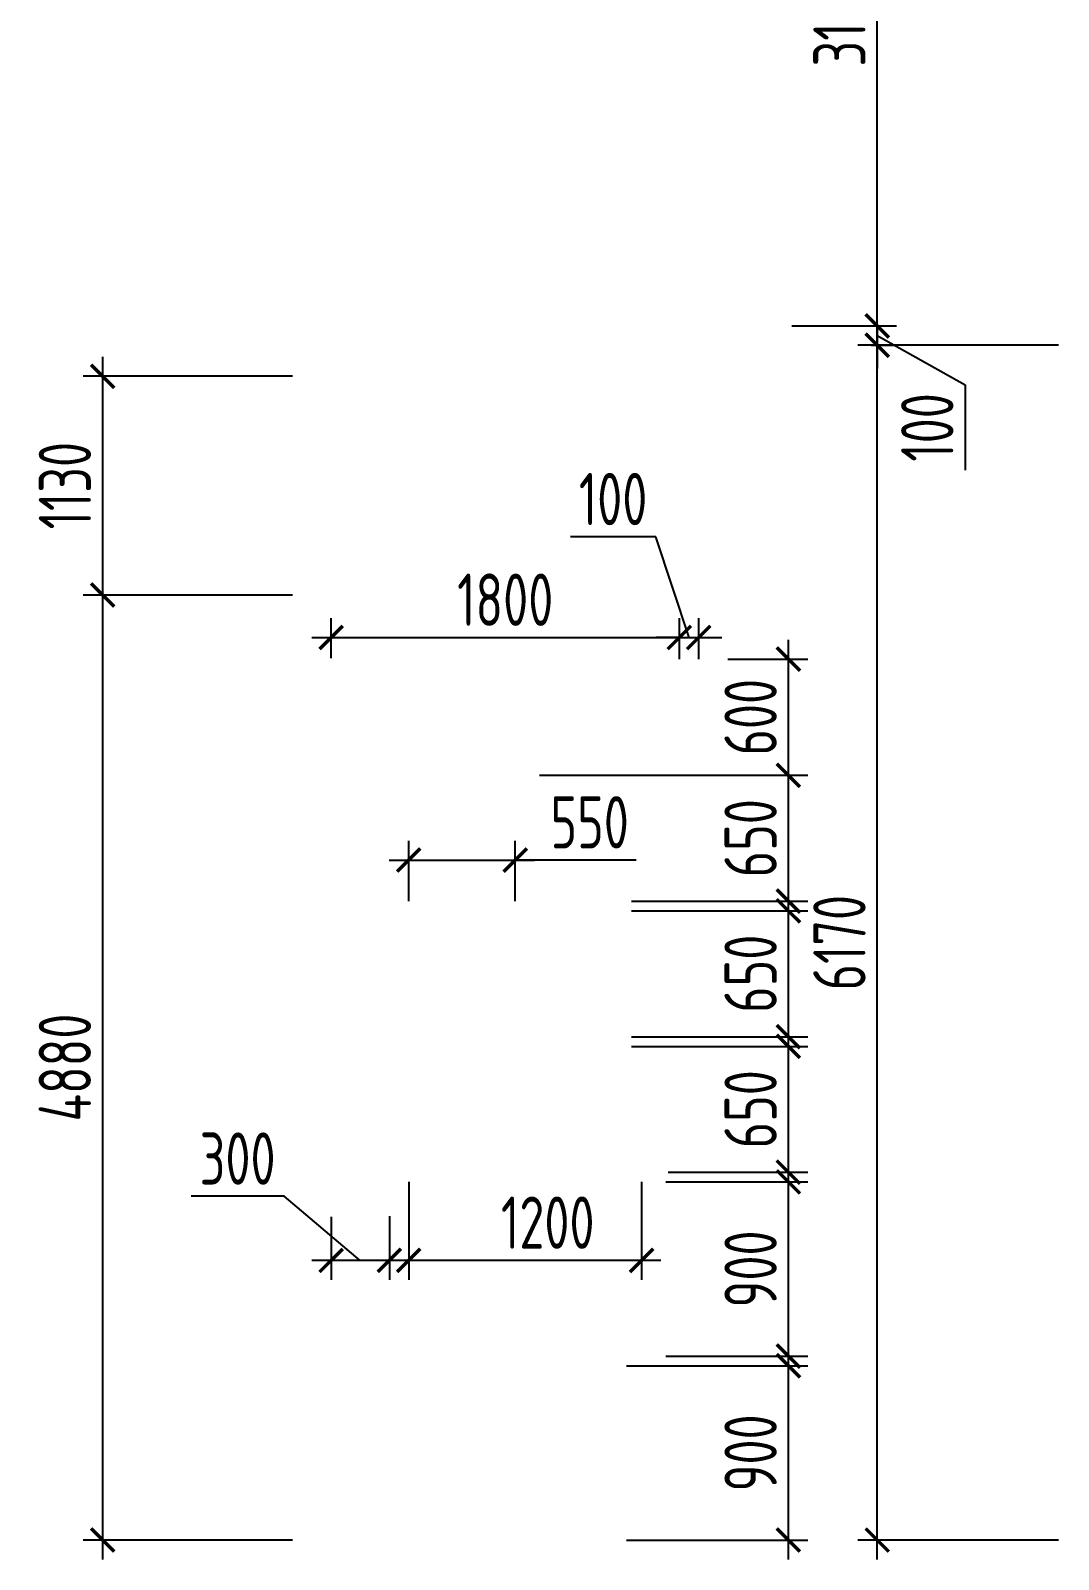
# Model space of a CAD drawing. Header units: millimetres. Extents: x -350007 to 536090, y -888 to 198380.
# Drawn here: x 73686 to 78992, y 61556 to 69452 of the extents above; entities that cross this region are included whole.
import ezdxf

# ---------------------------------------------------------------- set-up
doc = ezdxf.new("R2010")
doc.units = ezdxf.units.MM
doc.layers.add('АР_Размеры нов.', color=15, linetype='Continuous', lineweight=0)
doc.styles.add('ISOCPEUR', font='isocpeur.ttf', dxfattribs={"width": 0.7})
doc.dimstyles.new('R_100', dxfattribs={"dimtxt": 270, "dimasz": 120, "dimexe": 100, "dimexo": 0, "dimgap": 60, "dimtad": 1, "dimdec": 0, "dimrnd": 5, "dimzin": 0, "dimdsep": 46, "dimtxsty": 'ISOCPEUR', "dimblk": 'ARCHTICK', "dimcen": 0, "dimdle": 100, "dimclrd": 256, "dimclre": 256, "dimclrt": 256, "dimadec": 0, "dimazin": 0, "dimtfac": 2, "dimtdec": 0, "dimtofl": 0, "dimtmove": 1, "dimatfit": 3, "dimfxl": 1, "dimtvp": 3, "dimtolj": 1, "dimtzin": 0, "dimarcsym": 0})

# ---------------------------------------------------------------- blocks, each defined once
blk = doc.blocks.new('_ArchTick')
at = {"color": 0, "linetype": 'ByBlock', "const_width": 0.15}
blk.add_lwpolyline([(-0.5, -0.5), (0.5, 0.5)], dxfattribs=at)
blk = doc.blocks.new('*D1963')
at = {"layer": 'Defpoints', "color": 0, "ltscale": 500, "transparency": 16777216}
for p in [(78056.9, 71095.7), (78192, 71095.7), (77615.6, 67926.8)]:
    blk.add_point(p, dxfattribs=at)
at = {"layer": 'АР_Размеры нов.', "lineweight": -2, "ltscale": 500, "transparency": 16777216}
for p, q in [((78056.9, 67826.8), (78056.9, 71195.7)), ((78192, 71095.7), (77956.9, 71095.7)), ((77615.6, 67926.8), (78156.9, 67926.8))]:
    blk.add_line(p, q, dxfattribs=at)
at = {"layer": 'АР_Размеры нов.', "lineweight": -2, "ltscale": 500, "transparency": 16777216, "xscale": 120, "yscale": 120, "zscale": 120}
for p, rotation in [((78056.9, 71095.7), 90), ((78056.9, 67926.8), 270)]:
    blk.add_blockref('_ArchTick', p, dxfattribs=dict(at, rotation=rotation))
at = {"layer": 'АР_Размеры нов.', "lineweight": 13, "ltscale": 500, "transparency": 16777216, "insert": (77861.9, 69511.3), "char_height": 270, "attachment_point": 5, "rotation": 90, "style": 'ISOCPEUR'}
blk.add_mtext('\\A1;3170', dxfattribs=at)
blk = doc.blocks.new('*D1991')
at = {"layer": 'Defpoints', "color": 0, "ltscale": 500, "transparency": 16777216}
for p in [(76762, 62555.7), (77598.2, 62555.7), (76762.1, 61655.7)]:
    blk.add_point(p, dxfattribs=at)
at = {"layer": 'АР_Размеры нов.', "lineweight": -2, "ltscale": 500, "transparency": 16777216}
for p, q in [((77598.2, 61555.7), (77598.2, 62655.7)), ((76762, 62555.7), (77698.2, 62555.7)), ((76762.1, 61655.7), (77698.2, 61655.7))]:
    blk.add_line(p, q, dxfattribs=at)
at = {"layer": 'АР_Размеры нов.', "lineweight": -2, "ltscale": 500, "transparency": 16777216, "xscale": 120, "yscale": 120, "zscale": 120}
for p, rotation in [((77598.2, 62555.7), 90), ((77598.2, 61655.7), 270)]:
    blk.add_blockref('_ArchTick', p, dxfattribs=dict(at, rotation=rotation))
at = {"layer": 'АР_Размеры нов.', "lineweight": 13, "ltscale": 500, "transparency": 16777216, "insert": (77403.2, 62105.7), "char_height": 270, "attachment_point": 5, "rotation": 90, "style": 'ISOCPEUR'}
blk.add_mtext('\\A1;900', dxfattribs=at)
blk = doc.blocks.new('*D1992')
at = {"layer": 'Defpoints', "color": 0, "ltscale": 500, "transparency": 16777216}
for p in [(76965.8, 63505.7), (77598.2, 63505.7), (76965.9, 62605.7)]:
    blk.add_point(p, dxfattribs=at)
at = {"layer": 'АР_Размеры нов.', "lineweight": -2, "ltscale": 500, "transparency": 16777216}
for p, q in [((77598.2, 62505.7), (77598.2, 63605.7)), ((76965.8, 63505.7), (77698.2, 63505.7)), ((76965.9, 62605.7), (77698.2, 62605.7))]:
    blk.add_line(p, q, dxfattribs=at)
at = {"layer": 'АР_Размеры нов.', "lineweight": -2, "ltscale": 500, "transparency": 16777216, "xscale": 120, "yscale": 120, "zscale": 120}
for p, rotation in [((77598.2, 63505.7), 90), ((77598.2, 62605.7), 270)]:
    blk.add_blockref('_ArchTick', p, dxfattribs=dict(at, rotation=rotation))
at = {"layer": 'АР_Размеры нов.', "lineweight": 13, "ltscale": 500, "transparency": 16777216, "insert": (77403.2, 63055.7), "char_height": 270, "attachment_point": 5, "rotation": 90, "style": 'ISOCPEUR'}
blk.add_mtext('\\A1;900', dxfattribs=at)
blk = doc.blocks.new('*D1993')
at = {"layer": 'Defpoints', "color": 0, "ltscale": 500, "transparency": 16777216}
for p in [(75638.1, 63505.6), (76840.1, 63505.7), (75638.1, 63100.1)]:
    blk.add_point(p, dxfattribs=at)
at = {"layer": 'АР_Размеры нов.', "lineweight": -2, "ltscale": 500, "transparency": 16777216}
for p, q in [((75638.1, 63505.6), (75638.1, 63000.1)), ((76840.1, 63505.7), (76840.1, 63000.1)), ((76940.1, 63100.1), (75538.1, 63100.1))]:
    blk.add_line(p, q, dxfattribs=at)
at = {"layer": 'АР_Размеры нов.', "lineweight": -2, "ltscale": 500, "transparency": 16777216, "xscale": 120, "yscale": 120, "zscale": 120, "rotation": 180}
blk.add_blockref('_ArchTick', (75638.1, 63100.1), dxfattribs=at)
at = {"layer": 'АР_Размеры нов.', "lineweight": -2, "ltscale": 500, "transparency": 16777216, "xscale": 120, "yscale": 120, "zscale": 120}
blk.add_blockref('_ArchTick', (76840.1, 63100.1), dxfattribs=at)
at = {"layer": 'АР_Размеры нов.', "lineweight": 13, "ltscale": 500, "transparency": 16777216, "insert": (76356, 63295.1), "char_height": 270, "attachment_point": 5, "style": 'ISOCPEUR'}
blk.add_mtext('\\A1;1200', dxfattribs=at)
blk = doc.blocks.new('*D1994')
at = {"layer": 'Defpoints', "color": 0, "ltscale": 500, "transparency": 16777216}
for p in [(75237.5, 63325.4), (75538.1, 63328), (75237.5, 63100.1)]:
    blk.add_point(p, dxfattribs=at)
at = {"layer": 'АР_Размеры нов.', "lineweight": -2, "ltscale": 500, "transparency": 16777216}
for p, q in [((74994.3, 63431.1), (74515.2, 63431.1)), ((75387.8, 63100.1), (74994.3, 63431.1)), ((75237.5, 63325.4), (75237.5, 63000.1)), ((75538.1, 63328), (75538.1, 63000.1)), ((75638.1, 63100.1), (75137.5, 63100.1))]:
    blk.add_line(p, q, dxfattribs=at)
at = {"layer": 'АР_Размеры нов.', "lineweight": -2, "ltscale": 500, "transparency": 16777216, "xscale": 120, "yscale": 120, "zscale": 120, "rotation": 180}
blk.add_blockref('_ArchTick', (75237.5, 63100.1), dxfattribs=at)
at = {"layer": 'АР_Размеры нов.', "lineweight": -2, "ltscale": 500, "transparency": 16777216, "xscale": 120, "yscale": 120, "zscale": 120}
blk.add_blockref('_ArchTick', (75538.1, 63100.1), dxfattribs=at)
at = {"layer": 'АР_Размеры нов.', "lineweight": 13, "ltscale": 500, "transparency": 16777216, "insert": (74754.7, 63626.1), "char_height": 270, "attachment_point": 5, "style": 'ISOCPEUR'}
blk.add_mtext('\\A1;300', dxfattribs=at)
blk = doc.blocks.new('*D1995')
at = {"layer": 'Defpoints', "color": 0, "ltscale": 500, "transparency": 16777216}
for p in [(77286, 66205.7), (77598.2, 66205.7), (76314.1, 65605.7)]:
    blk.add_point(p, dxfattribs=at)
at = {"layer": 'АР_Размеры нов.', "lineweight": -2, "ltscale": 500, "transparency": 16777216}
for p, q in [((77598.2, 65505.7), (77598.2, 66305.7)), ((77286, 66205.7), (77698.2, 66205.7)), ((76314.1, 65605.7), (77698.2, 65605.7))]:
    blk.add_line(p, q, dxfattribs=at)
at = {"layer": 'АР_Размеры нов.', "lineweight": -2, "ltscale": 500, "transparency": 16777216, "xscale": 120, "yscale": 120, "zscale": 120}
for p, rotation in [((77598.2, 66205.7), 90), ((77598.2, 65605.7), 270)]:
    blk.add_blockref('_ArchTick', p, dxfattribs=dict(at, rotation=rotation))
at = {"layer": 'АР_Размеры нов.', "lineweight": 13, "ltscale": 500, "transparency": 16777216, "insert": (77403.2, 65905.7), "char_height": 270, "attachment_point": 5, "rotation": 90, "style": 'ISOCPEUR'}
blk.add_mtext('\\A1;600', dxfattribs=at)
blk = doc.blocks.new('*D1996')
at = {"layer": 'Defpoints', "color": 0, "ltscale": 500, "transparency": 16777216}
for p in [(77035.3, 66317.5), (75237.5, 66211.1), (77035.3, 66205.7)]:
    blk.add_point(p, dxfattribs=at)
at = {"layer": 'АР_Размеры нов.', "lineweight": -2, "ltscale": 500, "transparency": 16777216}
for p, q in [((75237.5, 66211.1), (75237.5, 66417.5)), ((77035.3, 66205.7), (77035.3, 66417.5)), ((75137.5, 66317.5), (77135.3, 66317.5))]:
    blk.add_line(p, q, dxfattribs=at)
at = {"layer": 'АР_Размеры нов.', "lineweight": -2, "ltscale": 500, "transparency": 16777216, "xscale": 120, "yscale": 120, "zscale": 120, "rotation": 180}
blk.add_blockref('_ArchTick', (75237.5, 66317.5), dxfattribs=at)
at = {"layer": 'АР_Размеры нов.', "lineweight": -2, "ltscale": 500, "transparency": 16777216, "xscale": 120, "yscale": 120, "zscale": 120}
blk.add_blockref('_ArchTick', (77035.3, 66317.5), dxfattribs=at)
at = {"layer": 'АР_Размеры нов.', "lineweight": 13, "ltscale": 500, "transparency": 16777216, "insert": (76136.4, 66512.5), "char_height": 270, "attachment_point": 5, "style": 'ISOCPEUR'}
blk.add_mtext('\\A1;1800', dxfattribs=at)
blk = doc.blocks.new('*D1997')
at = {"layer": 'Defpoints', "color": 0, "ltscale": 500, "transparency": 16777216}
for p in [(77135.3, 66317.5), (77035.3, 66205.7), (77135.3, 66205.7)]:
    blk.add_point(p, dxfattribs=at)
at = {"layer": 'АР_Размеры нов.', "lineweight": -2, "ltscale": 500, "transparency": 16777216}
for p, q in [((76914, 66837.5), (76472.7, 66837.5)), ((77085.3, 66317.5), (76914, 66837.5)), ((77035.3, 66205.7), (77035.3, 66417.5)), ((77135.3, 66205.7), (77135.3, 66417.5)), ((77035.3, 66317.5), (76915.3, 66317.5)), ((77035.3, 66317.5), (77135.3, 66317.5)), ((77135.3, 66317.5), (77255.3, 66317.5))]:
    blk.add_line(p, q, dxfattribs=at)
at = {"layer": 'АР_Размеры нов.', "lineweight": -2, "ltscale": 500, "transparency": 16777216, "xscale": 120, "yscale": 120, "zscale": 120}
blk.add_blockref('_ArchTick', (77035.3, 66317.5), dxfattribs=at)
at = {"layer": 'АР_Размеры нов.', "lineweight": -2, "ltscale": 500, "transparency": 16777216, "xscale": 120, "yscale": 120, "zscale": 120, "rotation": 180}
blk.add_blockref('_ArchTick', (77135.3, 66317.5), dxfattribs=at)
at = {"layer": 'АР_Размеры нов.', "lineweight": 13, "ltscale": 500, "transparency": 16777216, "insert": (76693.4, 67032.5), "char_height": 270, "attachment_point": 5, "style": 'ISOCPEUR'}
blk.add_mtext('\\A1;100', dxfattribs=at)
blk = doc.blocks.new('*D2080')
at = {"layer": 'Defpoints', "color": 0, "ltscale": 500, "transparency": 16777216}
for p in [(77911.2, 67926.8), (78025.6, 67826.8), (78056.9, 67826.8)]:
    blk.add_point(p, dxfattribs=at)
at = {"layer": 'АР_Размеры нов.', "lineweight": -2, "ltscale": 500, "transparency": 16777216}
for p, q in [((78056.9, 67926.8), (78056.9, 68046.8)), ((77911.2, 67926.8), (78156.9, 67926.8)), ((78056.9, 67926.8), (78056.9, 67826.8)), ((78056.9, 67876.8), (78510.3, 67623.3)), ((78025.6, 67826.8), (78156.9, 67826.8)), ((78056.9, 67826.8), (78056.9, 67706.8)), ((78510.3, 67623.3), (78510.3, 67182))]:
    blk.add_line(p, q, dxfattribs=at)
at = {"layer": 'АР_Размеры нов.', "lineweight": -2, "ltscale": 500, "transparency": 16777216, "xscale": 120, "yscale": 120, "zscale": 120}
for p, rotation in [((78056.9, 67926.8), 270), ((78056.9, 67826.8), 90)]:
    blk.add_blockref('_ArchTick', p, dxfattribs=dict(at, rotation=rotation))
at = {"layer": 'АР_Размеры нов.', "lineweight": 13, "ltscale": 500, "transparency": 16777216, "insert": (78315.3, 67402.6), "char_height": 270, "attachment_point": 5, "rotation": 90, "style": 'ISOCPEUR'}
blk.add_mtext('\\A1;100', dxfattribs=at)
blk = doc.blocks.new('*D2081')
at = {"layer": 'Defpoints', "color": 0, "ltscale": 500, "transparency": 16777216}
for p in [(76787.7, 64205.6), (77598.2, 64205.6), (76978.3, 63555.7)]:
    blk.add_point(p, dxfattribs=at)
at = {"layer": 'АР_Размеры нов.', "lineweight": -2, "ltscale": 500, "transparency": 16777216}
for p, q in [((77598.2, 63455.7), (77598.2, 64305.6)), ((76787.7, 64205.6), (77698.2, 64205.6)), ((76978.3, 63555.7), (77698.2, 63555.7))]:
    blk.add_line(p, q, dxfattribs=at)
at = {"layer": 'АР_Размеры нов.', "lineweight": -2, "ltscale": 500, "transparency": 16777216, "xscale": 120, "yscale": 120, "zscale": 120}
for p, rotation in [((77598.2, 64205.6), 90), ((77598.2, 63555.7), 270)]:
    blk.add_blockref('_ArchTick', p, dxfattribs=dict(at, rotation=rotation))
at = {"layer": 'АР_Размеры нов.', "lineweight": 13, "ltscale": 500, "transparency": 16777216, "insert": (77403.2, 63880.7), "char_height": 270, "attachment_point": 5, "rotation": 90, "style": 'ISOCPEUR'}
blk.add_mtext('\\A1;650', dxfattribs=at)
blk = doc.blocks.new('*D2082')
at = {"layer": 'Defpoints', "color": 0, "ltscale": 500, "transparency": 16777216}
for p in [(76787.8, 64905.7), (77598.2, 64905.7), (76787.7, 64255.6)]:
    blk.add_point(p, dxfattribs=at)
at = {"layer": 'АР_Размеры нов.', "lineweight": -2, "ltscale": 500, "transparency": 16777216}
for p, q in [((77598.2, 64155.6), (77598.2, 65005.7)), ((76787.8, 64905.7), (77698.2, 64905.7)), ((76787.7, 64255.6), (77698.2, 64255.6))]:
    blk.add_line(p, q, dxfattribs=at)
at = {"layer": 'АР_Размеры нов.', "lineweight": -2, "ltscale": 500, "transparency": 16777216, "xscale": 120, "yscale": 120, "zscale": 120}
for p, rotation in [((77598.2, 64905.7), 90), ((77598.2, 64255.6), 270)]:
    blk.add_blockref('_ArchTick', p, dxfattribs=dict(at, rotation=rotation))
at = {"layer": 'АР_Размеры нов.', "lineweight": 13, "ltscale": 500, "transparency": 16777216, "insert": (77403.2, 64580.6), "char_height": 270, "attachment_point": 5, "rotation": 90, "style": 'ISOCPEUR'}
blk.add_mtext('\\A1;650', dxfattribs=at)
blk = doc.blocks.new('*D2083')
at = {"layer": 'Defpoints', "color": 0, "ltscale": 500, "transparency": 16777216}
for p in [(77278.4, 65605.7), (77598.2, 65605.7), (76787.6, 64955.7)]:
    blk.add_point(p, dxfattribs=at)
at = {"layer": 'АР_Размеры нов.', "lineweight": -2, "ltscale": 500, "transparency": 16777216}
for p, q in [((77598.2, 64855.7), (77598.2, 65705.7)), ((77278.4, 65605.7), (77698.2, 65605.7)), ((76787.6, 64955.7), (77698.2, 64955.7))]:
    blk.add_line(p, q, dxfattribs=at)
at = {"layer": 'АР_Размеры нов.', "lineweight": -2, "ltscale": 500, "transparency": 16777216, "xscale": 120, "yscale": 120, "zscale": 120}
for p, rotation in [((77598.2, 65605.7), 90), ((77598.2, 64955.7), 270)]:
    blk.add_blockref('_ArchTick', p, dxfattribs=dict(at, rotation=rotation))
at = {"layer": 'АР_Размеры нов.', "lineweight": 13, "ltscale": 500, "transparency": 16777216, "insert": (77403.2, 65280.7), "char_height": 270, "attachment_point": 5, "rotation": 90, "style": 'ISOCPEUR'}
blk.add_mtext('\\A1;650', dxfattribs=at)
blk = doc.blocks.new('*D2084')
at = {"layer": 'Defpoints', "color": 0, "ltscale": 500, "transparency": 16777216}
for p in [(76188.3, 65167.9), (75637.9, 64955.8), (76188.3, 64955.7)]:
    blk.add_point(p, dxfattribs=at)
at = {"layer": 'АР_Размеры нов.', "lineweight": -2, "ltscale": 500, "transparency": 16777216}
for p, q in [((75637.9, 64955.8), (75637.9, 65267.9)), ((76188.3, 64955.7), (76188.3, 65267.9)), ((75537.9, 65167.9), (76288.3, 65167.9)), ((76812, 65167.9), (76188.3, 65167.9))]:
    blk.add_line(p, q, dxfattribs=at)
at = {"layer": 'АР_Размеры нов.', "lineweight": -2, "ltscale": 500, "transparency": 16777216, "xscale": 120, "yscale": 120, "zscale": 120, "rotation": 180}
blk.add_blockref('_ArchTick', (75637.9, 65167.9), dxfattribs=at)
at = {"layer": 'АР_Размеры нов.', "lineweight": -2, "ltscale": 500, "transparency": 16777216, "xscale": 120, "yscale": 120, "zscale": 120}
blk.add_blockref('_ArchTick', (76188.3, 65167.9), dxfattribs=at)
at = {"layer": 'АР_Размеры нов.', "lineweight": 13, "ltscale": 500, "transparency": 16777216, "insert": (76572.4, 65362.9), "char_height": 270, "attachment_point": 5, "style": 'ISOCPEUR'}
blk.add_mtext('\\A1;550', dxfattribs=at)
blk = doc.blocks.new('*D2184')
at = {"layer": 'Defpoints', "color": 0, "ltscale": 500, "transparency": 16777216}
for p in [(74058, 66536.8), (75037.5, 66536.8), (75037.5, 61655.7)]:
    blk.add_point(p, dxfattribs=at)
at = {"layer": 'АР_Размеры нов.', "lineweight": -2, "ltscale": 500, "transparency": 16777216}
for p, q in [((74058, 61555.7), (74058, 66636.8)), ((75037.5, 66536.8), (73958, 66536.8)), ((75037.5, 61655.7), (73958, 61655.7))]:
    blk.add_line(p, q, dxfattribs=at)
at = {"layer": 'АР_Размеры нов.', "lineweight": -2, "ltscale": 500, "transparency": 16777216, "xscale": 120, "yscale": 120, "zscale": 120}
for p, rotation in [((74058, 66536.8), 90), ((74058, 61655.7), 270)]:
    blk.add_blockref('_ArchTick', p, dxfattribs=dict(at, rotation=rotation))
at = {"layer": 'АР_Размеры нов.', "lineweight": 13, "ltscale": 500, "transparency": 16777216, "insert": (73863, 64096.2), "char_height": 270, "attachment_point": 5, "rotation": 90, "style": 'ISOCPEUR'}
blk.add_mtext('\\A1;4880', dxfattribs=at)
blk = doc.blocks.new('*D2185')
at = {"layer": 'Defpoints', "color": 0, "ltscale": 500, "transparency": 16777216}
for p in [(74058, 67666.8), (75037.5, 67666.8), (75037.5, 66536.8)]:
    blk.add_point(p, dxfattribs=at)
at = {"layer": 'АР_Размеры нов.', "lineweight": -2, "ltscale": 500, "transparency": 16777216}
for p, q in [((74058, 66436.8), (74058, 67766.8)), ((75037.5, 67666.8), (73958, 67666.8)), ((75037.5, 66536.8), (73958, 66536.8))]:
    blk.add_line(p, q, dxfattribs=at)
at = {"layer": 'АР_Размеры нов.', "lineweight": -2, "ltscale": 500, "transparency": 16777216, "xscale": 120, "yscale": 120, "zscale": 120}
for p, rotation in [((74058, 67666.8), 90), ((74058, 66536.8), 270)]:
    blk.add_blockref('_ArchTick', p, dxfattribs=dict(at, rotation=rotation))
at = {"layer": 'АР_Размеры нов.', "lineweight": 13, "ltscale": 500, "transparency": 16777216, "insert": (73863, 67101.8), "char_height": 270, "attachment_point": 5, "rotation": 90, "style": 'ISOCPEUR'}
blk.add_mtext('\\A1;1130', dxfattribs=at)
blk = doc.blocks.new('*D2186')
at = {"layer": 'Defpoints', "color": 0, "ltscale": 500, "transparency": 16777216}
for p in [(78056.9, 67826.8), (78992.5, 67826.8), (78992.5, 61655.7)]:
    blk.add_point(p, dxfattribs=at)
at = {"layer": 'АР_Размеры нов.', "lineweight": -2, "ltscale": 500, "transparency": 16777216}
for p, q in [((78056.9, 61555.7), (78056.9, 67926.8)), ((78992.5, 67826.8), (77956.9, 67826.8)), ((78992.5, 61655.7), (77956.9, 61655.7))]:
    blk.add_line(p, q, dxfattribs=at)
at = {"layer": 'АР_Размеры нов.', "lineweight": -2, "ltscale": 500, "transparency": 16777216, "xscale": 120, "yscale": 120, "zscale": 120}
for p, rotation in [((78056.9, 67826.8), 90), ((78056.9, 61655.7), 270)]:
    blk.add_blockref('_ArchTick', p, dxfattribs=dict(at, rotation=rotation))
at = {"layer": 'АР_Размеры нов.', "lineweight": 13, "ltscale": 500, "transparency": 16777216, "insert": (77861.9, 64741.2), "char_height": 270, "attachment_point": 5, "rotation": 90, "style": 'ISOCPEUR'}
blk.add_mtext('\\A1;6170', dxfattribs=at)

msp = doc.modelspace()

# ---------------------------------------------------------------- dimensions: what is measured, and where the dimension line sits
at = {"layer": 'АР_Размеры нов.', "lineweight": 13, "ltscale": 500}
for base, p1, p2, picture, middle in [((78056.9, 71095.7), (77615.6, 67926.8), (78192, 71095.7), '*D1963', (77861.9, 69511.3)), ((78056.9, 67826.8), (78992.5, 61655.7), (78992.5, 67826.8), '*D2186', (77861.9, 64741.2)), ((74058, 67666.8), (75037.5, 66536.8), (75037.5, 67666.8), '*D2185', (73863, 67101.8)), ((74058, 66536.8), (75037.5, 61655.7), (75037.5, 66536.8), '*D2184', (73863, 64096.2)), ((77598.2, 66205.7), (76314.1, 65605.7), (77286, 66205.7), '*D1995', (77403.2, 65905.7)), ((77598.2, 65605.7), (76787.6, 64955.7), (77278.4, 65605.7), '*D2083', (77403.2, 65280.7)), ((77598.2, 64905.7), (76787.7, 64255.6), (76787.8, 64905.7), '*D2082', (77403.2, 64580.6)), ((77598.2, 64205.6), (76978.3, 63555.7), (76787.7, 64205.6), '*D2081', (77403.2, 63880.7)), ((77598.2, 63505.7), (76965.9, 62605.7), (76965.8, 63505.7), '*D1992', (77403.2, 63055.7)), ((77598.2, 62555.7), (76762.1, 61655.7), (76762, 62555.7), '*D1991', (77403.2, 62105.7))]:
    dim = msp.add_linear_dim(base=base, p1=p1, p2=p2, angle=90, dimstyle='R_100', override={"dimpost": '\\X'}, dxfattribs=at)
    dim.commit()
    dim.dimension.update_dxf_attribs({"geometry": picture, "text_midpoint": middle})
dim = msp.add_linear_dim(base=(78056.9, 67826.8), p1=(77911.2, 67926.8), p2=(78025.6, 67826.8), angle=90, dimstyle='R_100', override={"dimpost": '\\X'}, dxfattribs=at)
dim.commit()
dim.dimension.update_dxf_attribs({"geometry": '*D2080', "text_midpoint": (78510.3, 67563.3), "dimtype": 160})
for base, p1, p2, picture, middle in [((77135.3, 66317.5), (77035.3, 66205.7), (77135.3, 66205.7), '*D1997', (76854, 66837.5)), ((76188.3, 65167.9), (75637.9, 64955.8), (76188.3, 64955.7), '*D2084', (76572.4, 65162.3)), ((75237.5, 63100.1), (75538.1, 63328), (75237.5, 63325.4), '*D1994', (74934.3, 63431.1)), ((75638.1, 63100.1), (76840.1, 63505.7), (75638.1, 63505.6), '*D1993', (76356, 63100.1))]:
    dim = msp.add_linear_dim(base=base, p1=p1, p2=p2, dimstyle='R_100', override={"dimpost": '\\X'}, dxfattribs=at)
    dim.commit()
    dim.dimension.update_dxf_attribs({"geometry": picture, "text_midpoint": middle, "dimtype": 160})
dim = msp.add_linear_dim(base=(77035.3, 66317.5), p1=(75237.5, 66211.1), p2=(77035.3, 66205.7), dimstyle='R_100', override={"dimpost": '\\X'}, dxfattribs=at)
dim.commit()
dim.dimension.update_dxf_attribs({"geometry": '*D1996', "text_midpoint": (76136.4, 66512.5)})

doc.saveas('drawing.dxf')
